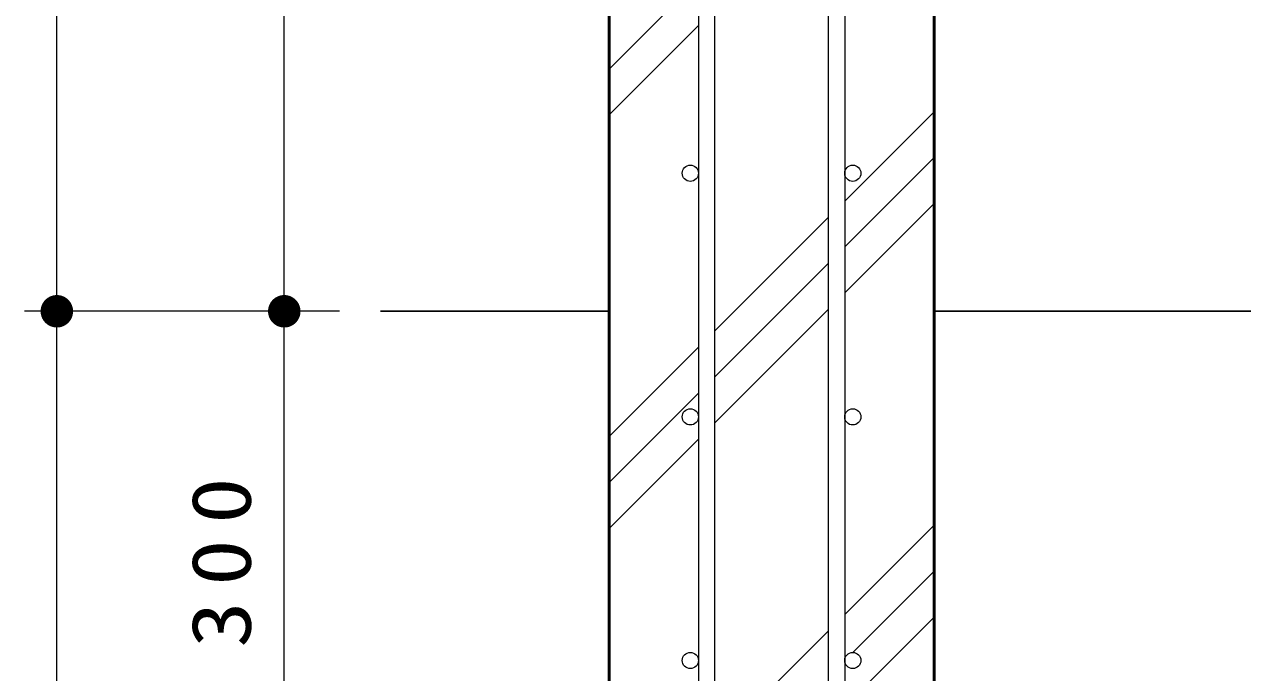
# Model space of a CAD drawing. Units: millimetres on the paper, scale 1:20. Extents: x -385 to 0, y -5 to 267.
# Drawn here: x -144.55 to -107.05, y 110.84 to 130.8 of the extents above; entities that cross this region are included whole.
import ezdxf

# ---------------------------------------------------------------- set-up
doc = ezdxf.new("R2010")
doc.units = ezdxf.units.MM
doc.layers.add('LY_1', color=2, linetype='Continuous', lineweight=13)
doc.styles.add('ＭＳ ゴシック', font='')
doc.styles.get('ＭＳ ゴシック').set_extended_font_data('MS Gothic')

# ---------------------------------------------------------------- blocks, each defined once
blk = doc.blocks.new('filled_dot')
at = {"color": 0, "linetype": 'Continuous', "lineweight": -2, "const_width": 1.25}
blk.add_lwpolyline([(-0.625, 0, 1), (0.625, 0, 1)], format="xyb", close=True, dxfattribs=at)

msp = doc.modelspace()

# ---------------------------------------------------------------- linework, layer by layer
at = {"layer": 'LY_1', "color": 7}
for p, q in [((-143.55, 121.965), (-143.55, 160.965)), ((-136.55, 121.965), (-136.55, 154.465)), ((-126.55, 129.423), (-123.8, 132.173)), ((-126.55, 128.008), (-123.8, 130.758)), ((-119.3, 125.359), (-116.55, 128.109)), ((-119.3, 123.945), (-116.55, 126.695)), ((-119.3, 122.531), (-116.55, 125.281)), ((-123.3, 121.359), (-119.8, 124.859)), ((-123.3, 119.945), (-119.8, 123.445)), ((-134.851, 121.965), (-144.55, 121.965)), ((-143.55, 91.965), (-143.55, 121.965)), ((-136.55, 106.965), (-136.55, 121.965)), ((-123.3, 118.531), (-119.8, 122.031)), ((-126.55, 118.109), (-123.8, 120.859)), ((-126.55, 116.695), (-123.8, 119.445)), ((-126.55, 115.281), (-123.8, 118.031)), ((-119.3, 112.631), (-116.55, 115.381)), ((-119.052, 111.465), (-116.55, 113.967)), ((-119.3, 109.803), (-116.55, 112.553)), ((-123.3, 108.631), (-119.8, 112.131))]:
    msp.add_line(p, q, dxfattribs=at)
at = {"layer": 'LY_1', "color": 140, "lineweight": 50}
for p, q in [((-126.55, 106.965), (-126.55, 160.465)), ((-116.55, 106.965), (-116.55, 154.465))]:
    msp.add_line(p, q, dxfattribs=at)
at = {"layer": 'LY_1', "color": 1}
for p, q in [((-123.8, 159.465), (-123.8, 104.215)), ((-123.3, 104.215), (-123.3, 159.465)), ((-119.8, 104.215), (-119.8, 159.465)), ((-119.3, 159.465), (-119.3, 104.215))]:
    msp.add_line(p, q, dxfattribs=at)
at = {"layer": 'LY_1', "color": 7, "lineweight": 25}
for p, q in [((-126.55, 121.965), (-133.589, 121.965)), ((-71.55, 121.965), (-116.55, 121.965))]:
    msp.add_line(p, q, dxfattribs=at)
at = {"layer": 'LY_1', "color": 1}
for centre in [(-124.05, 126.215), (-119.05, 126.215), (-124.05, 118.715), (-119.05, 118.715), (-124.05, 111.215), (-119.05, 111.215)]:
    msp.add_circle(centre, 0.25, dxfattribs=at)

# ---------------------------------------------------------------- block references
at = {"layer": 'LY_1', "color": 7, "xscale": 0.4, "yscale": 0.4}
for p, rotation in [((-143.55, 121.965), 90), ((-143.55, 121.965), 270), ((-136.55, 121.965), 90), ((-136.55, 121.965), 270)]:
    msp.add_blockref('filled_dot', p, dxfattribs=dict(at, rotation=rotation))

# ---------------------------------------------------------------- texts
at = {"layer": 'LY_1', "color": 7, "insert": (-137.55, 114.465), "char_height": 1.833, "attachment_point": 8, "rotation": 90, "style": 'ＭＳ ゴシック'}
msp.add_mtext('\\T1.33;\\W1.15;300', dxfattribs=at)

doc.saveas('drawing.dxf')
